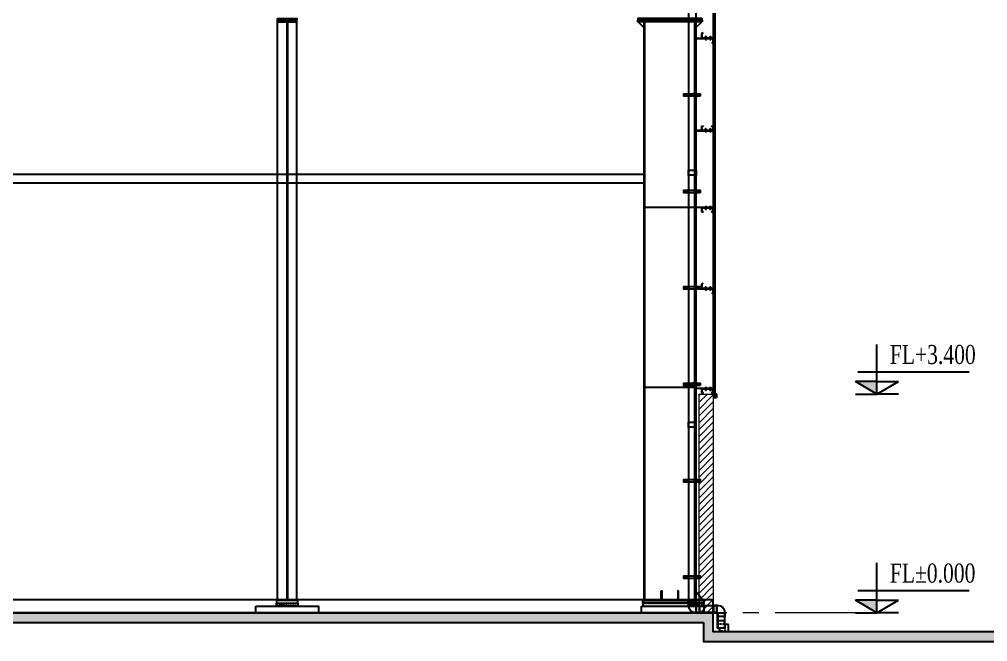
# Model space of a CAD drawing. Header units: inches. Extents: x 315041 to 662841, y -45540 to -35018.
# Drawn here: x 334683 to 334833.6, y -35954.7 to -35858 of the extents above; entities that cross this region are included whole.
import ezdxf

# ---------------------------------------------------------------- set-up
doc = ezdxf.new("R2010")
doc.units = ezdxf.units.IN
doc.header["$MEASUREMENT"] = 0
for name, pattern in [('CENTER', [2, 1.25, -0.25, 0.25, -0.25]), ('CENTER2', [28.575, 19.05, -3.175, 3.175, -3.175]), ('DASHED2', [9.525, 6.35, -3.175]), ('HIDDEN', [0.375, 0.25, -0.125])]:
    doc.linetypes.add(name, pattern=pattern)
for name, color, linetype in [('001-TRUC', 252, 'CENTER'), ('1', 1, 'Continuous'), ('2', 2, 'Continuous'), ('250', 250, 'Continuous'), ('251', 251, 'Continuous'), ('3', 3, 'Continuous'), ('5', 5, 'Continuous'), ('6', 6, 'Continuous'), ('8', 8, 'Continuous'), ('9', 9, 'Continuous'), ('DOWNPOUT', 52, 'Continuous'), ('flashing', 6, 'Continuous'), ('ROOFING', 4, 'Continuous'), ('STRUCTURE', 1, 'Continuous')]:
    doc.layers.add(name, color=color, linetype=linetype)
doc.layers.add('0_HATCH', color=252, linetype='Continuous', lineweight=9)
doc.styles.add('vntimeh.shx', font='vntimeh.shx', dxfattribs={"width": 0.8, "bigfont": 'bigfont.shx'})

# ---------------------------------------------------------------- blocks, each defined once
blk = doc.blocks.new('A$C6A7930B6')
at = {"layer": '2'}
h = blk.add_hatch(dxfattribs=at)
h.set_pattern_fill('ANSI31', color=256, scale=0.125, angle=-90, style=0)
h.set_pattern_definition([(315, (3303.04439, 11524.56439), (0.011048543456, 0.011048543456), [])])
h.paths.add_polyline_path([(1.5, 1.19), (1.5, 0.62), (0.02, 0.62), (0.02, 0.12), (0.13, 0.01), (0.12, 0), (0, 0.12), (0, 0.63), (1.48, 0.63), (1.48, 1.18), (1.37, 1.29), (1.38, 1.3)])
at = {"layer": '251'}
h = blk.add_hatch(color=256, dxfattribs=at)
h.paths.add_polyline_path([(0.31, 0.67), (0.31, 0.67, 0.192582), (0.33, 0.68, 0.192582), (0.35, 0.67)])
h.paths.add_polyline_path([(0.4, 0.67, 0.192582), (0.42, 0.68, 0.192582), (0.44, 0.67)])
h = blk.add_hatch(color=256, dxfattribs=at)
h.paths.add_polyline_path([(0.31, 0.45), (0.31, 0.45, 0.192582), (0.33, 0.46, 0.192582), (0.35, 0.45)])
h.paths.add_polyline_path([(0.4, 0.45, 0.192582), (0.42, 0.46, 0.192582), (0.44, 0.45)])
h = blk.add_hatch(color=256, dxfattribs=at)
h.paths.add_polyline_path([(0.9, 0.67), (0.89, 0.67, 0.192582), (0.92, 0.68, 0.192582), (0.94, 0.67)])
h.paths.add_polyline_path([(0.98, 0.67, 0.192582), (1, 0.68, 0.192582), (1.02, 0.67)])
h = blk.add_hatch(color=256, dxfattribs=at)
h.paths.add_polyline_path([(0.9, 0.45), (0.89, 0.45, 0.192582), (0.92, 0.46, 0.192582), (0.94, 0.45)])
h.paths.add_polyline_path([(0.98, 0.45, 0.192582), (1, 0.46, 0.192582), (1.02, 0.45)])
at = {"layer": '9', "linetype": 'Continuous'}
h = blk.add_hatch(dxfattribs=at)
h.set_pattern_fill('ANSI31', color=250, scale=0.25, angle=-90, style=0)
h.set_pattern_definition([(315, (3302.900187, 11527.014995), (0.02209708691, 0.02209708691), [])])
h.paths.add_polyline_path([(2.29, 0.55), (2.29, 0.62), (0.13, 0.62), (0.13, 0.55)])
at = {"layer": '2'}
blk.add_lwpolyline([(1.5, 1.19), (1.5, 0.62), (0.02, 0.62), (0.02, 0.12), (0.13, 0.01), (0.12, 0), (0, 0.12), (0, 0.63), (1.48, 0.63), (1.48, 1.18), (1.37, 1.29), (1.38, 1.3)], close=True, dxfattribs=at)
at = {"layer": '5', "linetype": 'CENTER2', "ltscale": 0.2}
for p, q in [((0.38, 0.44), (0.38, 0.86)), ((0.96, 0.44), (0.96, 0.86))]:
    blk.add_line(p, q, dxfattribs=at)
at = {"layer": '6'}
blk.add_lwpolyline([(2.29, 0.55), (2.29, 0.62), (0.13, 0.62), (0.13, 0.55), (2.29, 0.55)], dxfattribs=at)
at = {"layer": '8'}
for p, q in [((0.29, 0.68), (0.29, 0.74)), ((0.29, 0.46), (0.29, 0.53)), ((0.44, 0.75), (0.31, 0.75)), ((0.44, 0.67), (0.31, 0.67)), ((0.44, 0.55), (0.31, 0.55)), ((0.44, 0.53), (0.31, 0.53)), ((0.44, 0.45), (0.31, 0.45)), ((0.34, 0.83), (0.33, 0.82)), ((0.33, 0.82), (0.34, 0.82)), ((0.34, 0.77), (0.33, 0.76)), ((0.33, 0.76), (0.33, 0.75)), ((0.33, 0.68), (0.33, 0.74)), ((0.33, 0.68), (0.33, 0.74)), ((0.33, 0.63), (0.33, 0.55)), ((0.33, 0.46), (0.33, 0.53)), ((0.33, 0.46), (0.33, 0.53)), ((0.42, 0.84), (0.34, 0.84)), ((0.34, 0.83), (0.34, 0.84)), ((0.34, 0.83), (0.38, 0.83)), ((0.35, 0.76), (0.42, 0.77)), ((0.43, 0.76), (0.35, 0.76)), ((0.38, 0.84), (0.38, 0.83)), ((0.38, 0.83), (0.38, 0.84)), ((0.42, 0.84), (0.42, 0.83)), ((0.42, 0.83), (0.42, 0.83)), ((0.42, 0.78), (0.43, 0.77)), ((0.42, 0.77), (0.43, 0.76)), ((0.43, 0.77), (0.42, 0.77)), ((0.42, 0.68), (0.42, 0.74)), ((0.42, 0.46), (0.42, 0.53)), ((0.43, 0.76), (0.43, 0.75)), ((0.43, 0.63), (0.43, 0.55)), ((0.46, 0.68), (0.46, 0.74)), ((0.46, 0.46), (0.46, 0.53)), ((0.87, 0.68), (0.87, 0.74)), ((0.87, 0.46), (0.87, 0.53)), ((1.02, 0.75), (0.89, 0.75)), ((1.02, 0.53), (0.89, 0.53)), ((1.02, 0.67), (0.9, 0.67)), ((1.02, 0.55), (0.9, 0.55)), ((1.02, 0.45), (0.9, 0.45)), ((0.92, 0.83), (0.91, 0.82)), ((0.91, 0.82), (0.92, 0.82)), ((0.92, 0.77), (0.91, 0.76)), ((0.91, 0.76), (0.91, 0.75)), ((0.91, 0.63), (0.91, 0.55)), ((1, 0.84), (0.92, 0.84)), ((0.92, 0.83), (0.92, 0.84)), ((0.92, 0.83), (0.96, 0.83)), ((0.92, 0.68), (0.92, 0.74)), ((0.92, 0.68), (0.92, 0.74)), ((0.92, 0.46), (0.92, 0.53)), ((0.92, 0.46), (0.92, 0.53)), ((0.93, 0.76), (1, 0.77)), ((1.01, 0.76), (0.93, 0.76)), ((0.96, 0.84), (0.96, 0.83)), ((0.96, 0.83), (0.96, 0.84)), ((1, 0.84), (1, 0.83)), ((1, 0.83), (1, 0.83)), ((1, 0.78), (1.01, 0.77)), ((1, 0.77), (1.01, 0.76)), ((1.01, 0.77), (1, 0.77)), ((1, 0.68), (1, 0.74)), ((1, 0.46), (1, 0.53)), ((1.01, 0.76), (1.01, 0.75)), ((1.01, 0.63), (1.01, 0.55)), ((1.05, 0.68), (1.05, 0.74)), ((1.05, 0.46), (1.05, 0.53))]:
    blk.add_line(p, q, dxfattribs=at)
for points in [[(0.28, 0.65), (0.28, 0.67), (0.47, 0.67), (0.47, 0.65)], [(0.28, 0.53), (0.28, 0.55), (0.47, 0.55), (0.47, 0.53)], [(0.34, 0.82), (0.33, 0.81), (0.34, 0.8), (0.42, 0.81), (0.43, 0.82), (0.42, 0.83)], [(0.34, 0.8), (0.33, 0.79), (0.34, 0.79), (0.42, 0.8), (0.43, 0.8), (0.42, 0.81)], [(0.34, 0.79), (0.33, 0.78), (0.34, 0.77), (0.42, 0.78), (0.43, 0.79), (0.42, 0.8)], [(0.86, 0.65), (0.86, 0.67), (1.06, 0.67), (1.06, 0.65)], [(0.86, 0.53), (0.86, 0.55), (1.06, 0.55), (1.06, 0.53)], [(0.92, 0.82), (0.91, 0.81), (0.92, 0.8), (1, 0.81), (1.01, 0.82), (1, 0.83)], [(0.92, 0.8), (0.91, 0.79), (0.92, 0.79), (1, 0.8), (1.01, 0.8), (1, 0.81)], [(0.92, 0.79), (0.91, 0.78), (0.92, 0.77), (1, 0.78), (1.01, 0.79), (1, 0.8)]]:
    blk.add_lwpolyline(points, close=True, dxfattribs=at)
for centre, start, end in [((0.31, 0.72), 46.3972, 133.6028), ((0.31, 0.7), 226.3972, 313.6028), ((0.31, 0.5), 46.3972, 133.6028), ((0.31, 0.49), 226.3972, 313.6028), ((0.35, 0.72), 90, 133.6028), ((0.35, 0.7), 226.3972, 270), ((0.35, 0.5), 90, 133.6028), ((0.35, 0.49), 226.3972, 270), ((0.4, 0.72), 46.3972, 90), ((0.4, 0.7), 270, 313.6028), ((0.4, 0.5), 46.3972, 90), ((0.4, 0.49), 270, 313.6028), ((0.44, 0.72), 46.3972, 133.6028), ((0.44, 0.7), 226.3972, 313.6028), ((0.44, 0.5), 46.3972, 133.6028), ((0.44, 0.49), 226.3972, 313.6028), ((0.89, 0.72), 46.3972, 133.6028), ((0.89, 0.7), 226.3972, 313.6028), ((0.89, 0.5), 46.3972, 133.6028), ((0.89, 0.49), 226.3972, 313.6028), ((0.94, 0.72), 90, 133.6028), ((0.94, 0.7), 226.3972, 270), ((0.94, 0.5), 90, 133.6028), ((0.94, 0.49), 226.3972, 270), ((0.98, 0.72), 46.3972, 90), ((0.98, 0.7), 270, 313.6028), ((0.98, 0.5), 46.3972, 90), ((0.98, 0.49), 270, 313.6028), ((1.02, 0.72), 46.3972, 133.6028), ((1.02, 0.7), 226.3972, 313.6028), ((1.02, 0.5), 46.3972, 133.6028), ((1.02, 0.49), 226.3972, 313.6028)]:
    blk.add_arc(centre, 0.0314, start, end, dxfattribs=at)
blk = doc.blocks.new('*U148')
at = {"layer": '251'}
h = blk.add_hatch(color=256, dxfattribs=at)
h.paths.add_polyline_path([(-0.053, -0.04), (-0.053, -0.043, -0.192582), (-0.048, -0.029, -0.192582), (-0.053, -0.014)])
h.paths.add_polyline_path([(-0.053, 0.014, -0.192582), (-0.048, 0.029, -0.192582), (-0.053, 0.043)])
h = blk.add_hatch(color=256, dxfattribs=at)
h.paths.add_polyline_path([(0.067, -0.04), (0.067, -0.043, -0.192582), (0.073, -0.029, -0.192582), (0.067, -0.014)])
h.paths.add_polyline_path([(0.067, 0.014, -0.192582), (0.073, 0.029, -0.192582), (0.067, 0.043)])
at = {"layer": '5', "linetype": 'CENTER2', "ltscale": 0.2}
blk.add_line((-0.077, 0), (0.206, 0), dxfattribs=at)
at = {"layer": '8'}
for p, q in [((-0.053, 0.04), (-0.053, -0.04)), ((-0.048, 0.058), (-0.006, 0.058)), ((-0.048, 0.029), (-0.006, 0.029)), ((0, 0.043), (0, -0.043)), ((0.056, 0.033), (0, 0.033)), ((0.056, -0.066), (0.056, 0.066)), ((0.056, 0.066), (0.067, 0.066)), ((0.067, -0.066), (0.067, 0.066)), ((0.067, 0.04), (0.067, -0.04)), ((0.073, 0.058), (0.115, 0.058)), ((0.073, 0.029), (0.115, 0.029)), ((0.12, 0.043), (0.12, -0.043)), ((0.128, 0.033), (0.12, 0.033)), ((0.132, 0.027), (0.128, 0.033)), ((0.128, 0.033), (0.128, -0.017)), ((0.128, -0.017), (0.132, 0.027)), ((0.138, 0.033), (0.132, 0.027)), ((0.142, 0.027), (0.138, 0.033)), ((0.175, 0.03), (0.172, 0.027)), ((0.18, 0.027), (0.175, 0.03)), ((0.177, -0.027), (0.178, 0)), ((0.18, 0), (0.178, 0)), ((0.178, 0), (0.18, 0)), ((0.18, 0.027), (0.18, -0.027)), ((-0.048, -0.029), (-0.006, -0.029)), ((-0.048, -0.029), (-0.006, -0.029)), ((-0.048, -0.058), (-0.006, -0.058)), ((0.056, -0.033), (0, -0.033)), ((0.056, -0.066), (0.067, -0.066)), ((0.073, -0.029), (0.115, -0.029)), ((0.073, -0.029), (0.115, -0.029)), ((0.073, -0.058), (0.115, -0.058)), ((0.131, -0.033), (0.12, -0.033)), ((0.137, -0.027), (0.131, -0.033)), ((0.171, -0.033), (0.167, -0.027)), ((0.177, -0.027), (0.171, -0.033)), ((0.177, -0.027), (0.18, -0.027))]:
    blk.add_line(p, q, dxfattribs=at)
for points in [[(0.147, -0.027), (0.141, -0.033), (0.137, -0.027), (0.142, 0.027), (0.148, 0.033), (0.152, 0.027)], [(0.157, -0.027), (0.151, -0.033), (0.147, -0.027), (0.152, 0.027), (0.158, 0.033), (0.162, 0.027)], [(0.167, -0.027), (0.161, -0.033), (0.157, -0.027), (0.162, 0.027), (0.168, 0.033), (0.172, 0.027)]]:
    blk.add_lwpolyline(points, close=True, dxfattribs=at)
for centre, start, end in [((-0.032, 0.043), 136.39718, 223.60282), ((-0.032, 0.014), 136.39718, 180), ((-0.021, 0.043), 316.39718, 43.60282), ((-0.021, 0.014), 0, 43.60282), ((0.088, 0.043), 136.39718, 223.60282), ((0.088, 0.014), 136.39718, 180), ((0.099, 0.043), 316.39718, 43.60282), ((0.099, 0.014), 0, 43.60282), ((-0.032, -0.014), 180, 223.60282), ((-0.032, -0.043), 136.39718, 223.60282), ((-0.021, -0.014), 316.39718, 0), ((-0.021, -0.043), 316.39718, 43.60282), ((0.088, -0.014), 180, 223.60282), ((0.088, -0.043), 136.39718, 223.60282), ((0.099, -0.014), 316.39718, 0), ((0.099, -0.043), 316.39718, 43.60282)]:
    blk.add_arc(centre, 0.0209, start, end, dxfattribs=at)
blk = doc.blocks.new('*U149')
at = {"layer": '251'}
h = blk.add_hatch(color=256, dxfattribs=at)
h.paths.add_polyline_path([(-0.053, -0.04), (-0.053, -0.043, -0.192582), (-0.048, -0.029, -0.192582), (-0.053, -0.014)])
h.paths.add_polyline_path([(-0.053, 0.014, -0.192582), (-0.048, 0.029, -0.192582), (-0.053, 0.043)])
h = blk.add_hatch(color=256, dxfattribs=at)
h.paths.add_polyline_path([(0.067, -0.04), (0.067, -0.043, -0.192582), (0.073, -0.029, -0.192582), (0.067, -0.014)])
h.paths.add_polyline_path([(0.067, 0.014, -0.192582), (0.073, 0.029, -0.192582), (0.067, 0.043)])
at = {"layer": '5', "linetype": 'CENTER2', "ltscale": 0.2}
blk.add_line((-0.077, 0), (0.206, 0), dxfattribs=at)
at = {"layer": '8'}
for p, q in [((-0.053, 0.04), (-0.053, -0.04)), ((-0.048, 0.058), (-0.006, 0.058)), ((-0.048, 0.029), (-0.006, 0.029)), ((0, 0.043), (0, -0.043)), ((0.056, 0.033), (0, 0.033)), ((0.056, -0.066), (0.056, 0.066)), ((0.056, 0.066), (0.067, 0.066)), ((0.067, -0.066), (0.067, 0.066)), ((0.067, 0.04), (0.067, -0.04)), ((0.073, 0.058), (0.115, 0.058)), ((0.073, 0.029), (0.115, 0.029)), ((0.12, 0.043), (0.12, -0.043)), ((0.128, 0.033), (0.12, 0.033)), ((0.132, 0.027), (0.128, 0.033)), ((0.128, 0.033), (0.128, -0.017)), ((0.128, -0.017), (0.132, 0.027)), ((0.138, 0.033), (0.132, 0.027)), ((0.142, 0.027), (0.138, 0.033)), ((0.175, 0.03), (0.172, 0.027)), ((0.18, 0.027), (0.175, 0.03)), ((0.177, -0.027), (0.178, 0)), ((0.18, 0), (0.178, 0)), ((0.178, 0), (0.18, 0)), ((0.18, 0.027), (0.18, -0.027)), ((-0.048, -0.029), (-0.006, -0.029)), ((-0.048, -0.029), (-0.006, -0.029)), ((-0.048, -0.058), (-0.006, -0.058)), ((0.056, -0.033), (0, -0.033)), ((0.056, -0.066), (0.067, -0.066)), ((0.073, -0.029), (0.115, -0.029)), ((0.073, -0.029), (0.115, -0.029)), ((0.073, -0.058), (0.115, -0.058)), ((0.131, -0.033), (0.12, -0.033)), ((0.137, -0.027), (0.131, -0.033)), ((0.171, -0.033), (0.167, -0.027)), ((0.177, -0.027), (0.171, -0.033)), ((0.177, -0.027), (0.18, -0.027))]:
    blk.add_line(p, q, dxfattribs=at)
for points in [[(0.147, -0.027), (0.141, -0.033), (0.137, -0.027), (0.142, 0.027), (0.148, 0.033), (0.152, 0.027)], [(0.157, -0.027), (0.151, -0.033), (0.147, -0.027), (0.152, 0.027), (0.158, 0.033), (0.162, 0.027)], [(0.167, -0.027), (0.161, -0.033), (0.157, -0.027), (0.162, 0.027), (0.168, 0.033), (0.172, 0.027)]]:
    blk.add_lwpolyline(points, close=True, dxfattribs=at)
for centre, start, end in [((-0.032, 0.043), 136.39718, 223.60282), ((-0.032, 0.014), 136.39718, 180), ((-0.021, 0.043), 316.39718, 43.60282), ((-0.021, 0.014), 0, 43.60282), ((0.088, 0.043), 136.39718, 223.60282), ((0.088, 0.014), 136.39718, 180), ((0.099, 0.043), 316.39718, 43.60282), ((0.099, 0.014), 0, 43.60282), ((-0.032, -0.014), 180, 223.60282), ((-0.032, -0.043), 136.39718, 223.60282), ((-0.021, -0.014), 316.39718, 0), ((-0.021, -0.043), 316.39718, 43.60282), ((0.088, -0.014), 180, 223.60282), ((0.088, -0.043), 136.39718, 223.60282), ((0.099, -0.014), 316.39718, 0), ((0.099, -0.043), 316.39718, 43.60282)]:
    blk.add_arc(centre, 0.0209, start, end, dxfattribs=at)
blk = doc.blocks.new('A$C174458B3')
at = {"layer": '2'}
blk.add_lwpolyline([(1.33, 0.02), (1.48, 0.02), (1.48, 0.52), (0.02, 0.52), (0.02, 0.02), (0.17, 0.02), (0.17, 0), (0, 0), (0, 0.54), (1.5, 0.54), (1.5, 0), (1.33, 0), (1.33, 0.02)], dxfattribs=at)
at = {"layer": '5'}
blk.add_lwpolyline([(2.29, 0.54), (2.29, 0.61), (0.13, 0.61), (0.13, 0.54), (2.29, 0.54)], dxfattribs=at)
at = {"layer": '251', "color": 147, "xscale": 1.5, "yscale": 1.5, "zscale": 1.5, "rotation": 270}
for name, p in [('*U149', (0.38, 0.61)), ('*U148', (0.96, 0.61))]:
    blk.add_blockref(name, p, dxfattribs=at)
blk = doc.blocks.new('A$C3213453A')
at = {"layer": '2'}
for name, p in [('A$C6A7930B6', (0, 45.28)), ('A$C174458B3', (0, 23.41)), ('A$C6A7930B6', (0, 12.83)), ('A$C174458B3', (0, -0.05))]:
    blk.add_blockref(name, p, dxfattribs=at)
at = {"layer": '2', "xscale": -1, "rotation": 180}
blk.add_blockref('A$C174458B3', (0, 34.49), dxfattribs=at)
blk = doc.blocks.new('cos')
at = {"color": 8}
for p, q in [((0, 0), (0, 7.82)), ((-3, 3.49), (14.52, 3.49)), ((0, 1.99), (-3.39, 1.99)), ((0, 0), (-3.39, 1.99)), ((0, 1.99), (3.39, 1.99)), ((0, 0), (3.39, 1.99))]:
    blk.add_line(p, q, dxfattribs=at)
at = {"color": 4}
for p in [(-3.39, 0), (3.39, 0)]:
    blk.add_line(p, (0, 0), dxfattribs=at)
at = {"color": 8}
blk.add_solid([(0, 0), (-3.39, 1.99), (0, 1.99)], dxfattribs=at)
at = {"layer": '3', "color": 3, "style": 'vntimeh.shx', "width": 0.75}
blk.add_attdef('DSD', (1.32, 4.73), '', height=3, dxfattribs=at)
blk = doc.blocks.new('Short_Self_drilling')
at = {"layer": 'STRUCTURE', "color": 1, "linetype": 'Continuous'}
for p, q in [((6, 2), (-6, 2)), ((5, 4), (-5, 4)), ((-3, 3), (-5, 3)), ((3, 7), (-3, 7)), ((-3, 4), (-3, 7)), ((3, 3), (-3, 3)), ((-2, 3), (-2, 3)), ((6, 0), (0, 0)), ((2, 3), (2, 3)), ((2, -1), (2, 0)), ((3, 4), (3, 7)), ((5, 3), (3, 3)), ((3, -1), (-3, 0)), ((3, -3), (-3, -2)), ((3, -4), (-3, -3)), ((3, -6), (-3, -5)), ((3, -7), (-3, -6)), ((-2, -8), (-3, -8)), ((-2, -1), (-2, -1)), ((-2, -3), (-2, -2)), ((-2, -4), (-2, -4)), ((-2, -6), (-2, -5)), ((-2, -7), (-2, -7)), ((-2, -12), (-2, -8)), ((3, -9), (-1, -8)), ((2, -2), (2, -2)), ((2, -4), (2, -3)), ((2, -5), (2, -5)), ((2, -7), (2, -6)), ((2, -8), (2, -8)), ((2, -12), (2, -9))]:
    blk.add_line(p, q, dxfattribs=at)
blk.add_lwpolyline([(6, 1), (6, 2), (2, 3), (-2, 3), (-6, 2), (-6, 1)], close=True, dxfattribs=at)
for points in [[(-6, 1, -0.088869), (-6, 0), (0, 0)], [(0, 4), (0, 6, 0.338878), (-3, 6), (-3, 4)], [(3, 4), (3, 6, 0.338878), (0, 6), (0, 4)], [(0, -14), (-1, -12, -0.148657), (-1, -11), (-2, -8, -0.815006), (-1, -8, 0.150833), (-1, -9)], [(2, -12), (0, -14, -0.333596), (0, -14), (-2, -12)], [(2, -12), (2, -12, 0.52242), (1, -12), (0, -14)]]:
    blk.add_lwpolyline(points, format="xyb", dxfattribs=at)
for points in [[(3, -1), (2, -2), (-2, -1), (-3, 0), (-2, 0)], [(3, -3), (2, -3), (-2, -2), (-3, -2), (-2, -1), (2, -2), (3, -3)], [(3, -4), (2, -5), (-2, -4), (-3, -3), (-2, -3), (2, -4), (3, -4)], [(3, -6), (2, -6), (-2, -5), (-3, -5), (-2, -4), (2, -5), (3, -6)], [(3, -7), (2, -8), (-2, -7), (-3, -6), (-2, -6), (2, -7), (3, -7)], [(-2, -9), (-2, -8), (-3, -8), (-2, -7), (-2, -8)], [(-1, 0), (2, -1), (3, -1)], [(-1, -8), (2, -8), (3, -9)], [(3, -9), (2, -9), (-1, -9)]]:
    blk.add_lwpolyline(points, dxfattribs=at)
for centre, radius, start, end in [((-5, 3), 0.455, 109.7949, 250.2674), ((-3, 7), 0.429, 90.0311, 180.0311), ((3, 7), 0.429, 0.0311, 90.0311), ((5, 3), 0.435, 279.7276, 80.3347), ((10, 0), 3.74, 162.2963, 182.6103)]:
    blk.add_arc(centre, radius, start, end, dxfattribs=at)
blk = doc.blocks.new('HFR-1')
at = {"layer": 'STRUCTURE', "color": 1, "linetype": 'Continuous'}
for p, q in [((-6, 0), (6, 0)), ((-5, 1), (-3, 1)), ((5, 1), (3, 1)), ((-2, -1), (-3, -2)), ((-3, -2), (3, -1)), ((-3, -2), (3, -2)), ((-3, -2), (-2, -3)), ((-2, -2), (-3, -2)), ((-3, -2), (-2, -2)), ((-3, -3), (3, -3)), ((-3, -3), (-2, -3)), ((-2, -3), (-3, -3)), ((-2, -3), (-3, -4)), ((-3, -4), (3, -4)), ((-3, -4), (3, -4)), ((-3, -4), (-2, -4)), ((-3, -4), (-2, -5)), ((-2, -4), (-3, -4)), ((-3, -5), (3, -5)), ((-3, -5), (-2, -5)), ((-2, -5), (-3, -5)), ((-2, -5), (-3, -6)), ((-3, -6), (3, -6)), ((-3, -7), (3, -6)), ((-3, -6), (-2, -6)), ((-2, -6), (-3, -7)), ((-3, -7), (3, -7)), ((-3, -7), (-2, -7)), ((-3, -7), (-2, -8)), ((-2, -7), (-3, -7)), ((-3, -8), (3, -8)), ((-3, -8), (-2, -8)), ((-2, -8), (-3, -8)), ((-2, -8), (-3, -9)), ((-3, -9), (3, -9)), ((-3, -9), (-2, -9)), ((-3, -9), (3, -9)), ((-3, -9), (-2, -10)), ((-2, -9), (-3, -9)), ((-2, -10), (-3, -11)), ((-3, -10), (2, -10)), ((-3, -10), (-2, -10)), ((-2, -10), (-3, -10)), ((-3, -12), (1, -11)), ((-3, -11), (1, -11)), ((-3, -11), (-2, -11)), ((-2, -11), (-3, -12)), ((-3, -12), (-2, -12)), ((2, -1), (-2, -1)), ((-2, -3), (2, -2)), ((2, -2), (-2, -2)), ((-2, -2), (2, -2)), ((2, -2), (-2, -3)), ((-2, -3), (2, -3)), ((2, -3), (-2, -3)), ((-2, -4), (2, -4)), ((2, -4), (-2, -4)), ((-2, -5), (2, -5)), ((-2, -5), (2, -5)), ((2, -5), (-2, -5)), ((2, -5), (-2, -5)), ((-2, -6), (2, -6)), ((2, -6), (-2, -6)), ((-2, -7), (2, -7)), ((-2, -8), (2, -7)), ((2, -7), (-2, -7)), ((2, -7), (-2, -8)), ((-2, -8), (2, -8)), ((2, -8), (-2, -8)), ((-2, -9), (2, -9)), ((2, -9), (-2, -9)), ((1, -10), (-2, -10)), ((-2, -10), (2, -10)), ((-2, -10), (1, -10)), ((2, -10), (-2, -10)), ((-2, -11), (1, -11)), ((1, -11), (-2, -11)), ((-2, -12), (0, -12)), ((-2, -17), (-2, -12)), ((-2, -17), (-2, -17)), ((-2, -17), (0, -20)), ((-1, -17), (0, -20)), ((0, -19), (1, -17)), ((0, -20), (2, -17)), ((2, -2), (3, -1)), ((3, -1), (2, -1)), ((2, -2), (3, -2)), ((3, -2), (2, -2)), ((3, -3), (2, -2)), ((2, -3), (3, -3)), ((3, -4), (2, -3)), ((2, -4), (3, -4)), ((2, -5), (3, -4)), ((3, -4), (2, -4)), ((2, -5), (3, -5)), ((3, -5), (2, -5)), ((3, -6), (2, -5)), ((2, -6), (3, -6)), ((2, -7), (3, -6)), ((3, -6), (2, -6)), ((2, -7), (3, -7)), ((3, -7), (2, -7)), ((3, -8), (2, -7)), ((2, -8), (3, -8)), ((3, -9), (2, -8)), ((2, -9), (3, -9)), ((2, -10), (3, -9)), ((3, -9), (2, -9)), ((3, -11), (2, -10)), ((2, -10), (2, -10)), ((2, -16), (2, -10)), ((2, -10), (2, -10)), ((2, -10), (3, -10)), ((3, -10), (2, -10)), ((2, -10), (3, -10)), ((2, -11), (2, -11)), ((2, -11), (3, -11)), ((2, -11), (3, -11)), ((2, -11), (3, -11)), ((2, -12), (3, -11)), ((3, -11), (2, -11)), ((2, -11), (2, -11)), ((2, -17), (2, -12)), ((2, -12), (2, -12))]:
    blk.add_line(p, q, dxfattribs=at)
at = {"layer": 'STRUCTURE', "color": 1, "linetype": 'Continuous', "ltscale": 8}
for p in [(-3, 1), (3, 1)]:
    blk.add_line(p, (0, 1), dxfattribs=at)
at = {"layer": 'STRUCTURE', "color": 1, "linetype": 'DASHED2'}
for p in [(-2, 1), (2, 1)]:
    blk.add_line(p, (0, 0), dxfattribs=at)
at = {"layer": 'STRUCTURE', "color": 1, "linetype": 'Continuous', "ltscale": 8}
for centre, start, end in [((-5, 0), 130.41, 194.8062), ((5, 0), 345.1938, 49.59)]:
    blk.add_arc(centre, 0.801, start, end, dxfattribs=at)
at = {"layer": 'STRUCTURE', "color": 1, "linetype": 'Continuous'}
for centre, radius, start, end in [((-7, -9), 9.14, 58.065, 78.8402), ((5, -4), 3.83, 84.2039, 134.3621), ((-2, -17), 0.59, 34.2302, 144.5641), ((-1, -10), 1.93, 296.6041, 355.3922), ((0, -19), 0.331, 231.6348, 305.4287), ((2, -10), 0.444, 15.9762, 172.6971), ((-1, -16), 2.2, 324.0048, 357.8268)]:
    blk.add_arc(centre, radius, start, end, dxfattribs=at)
blk = doc.blocks.new('D90-90')
at = {"layer": 'ROOFING', "color": 254}
for p, q in [((-297059, -76253), (-297059, -76308)), ((-296910, -76158), (-296964, -76158)), ((-296910, -76257), (-296961, -76257)), ((-296961, -76257), (-296961, -76308)), ((-296910, -76158), (-296910, -76257)), ((-297059, -76308), (-296961, -76308))]:
    blk.add_line(p, q, dxfattribs=at)
at = {"layer": 'ROOFING', "color": 254, "linetype": 'HIDDEN'}
for p, q in [((-297057, -76253), (-297057, -76308)), ((-296963, -76258), (-297057, -76258)), ((-296910, -76161), (-296964, -76161)), ((-296910, -76255), (-296963, -76255)), ((-296963, -76255), (-296963, -76308)), ((-296960, -76255), (-296960, -76161))]:
    blk.add_line(p, q, dxfattribs=at)
at = {"layer": 'ROOFING', "color": 254}
blk.add_arc((-296964, -76253), 95, 90, 180, dxfattribs=at)
at = {"layer": 'ROOFING', "color": 254, "linetype": 'HIDDEN'}
blk.add_arc((-296964, -76253), 92.8, 90, 180, dxfattribs=at)
blk = doc.blocks.new('ống xối 111')
h = blk.add_hatch()
h.set_pattern_fill('ANSI31', color=1, scale=0.15, style=0)
h.set_pattern_definition([(45, (315045.45221, -35694.688858), (-0.013258252147, 0.013258252147), [])])
edge = h.paths.add_edge_path()
edge.add_line((325475.47, -36864.83), (325475.07, -36864.83))
edge.add_line((325475.07, -36864.83), (325475.07, -36865.23))
edge.add_arc((325475.07, -36865.2), 0.03, 270, 360)
edge.add_line((325475.1, -36865.2), (325475.1, -36864.86))
edge.add_line((325475.1, -36864.86), (325475.44, -36864.86))
edge.add_arc((325475.44, -36864.83), 0.03, 270, 360)
h = blk.add_hatch()
h.set_pattern_fill('ANSI31', color=1, scale=0.15, style=0)
h.set_pattern_definition([(45, (315045.45221, -35709.688858), (-0.013258252147, 0.013258252147), [])])
edge = h.paths.add_edge_path()
edge.add_line((325475.47, -36879.83), (325475.07, -36879.83))
edge.add_line((325475.07, -36879.83), (325475.07, -36880.23))
edge.add_arc((325475.07, -36880.2), 0.03, 270, 360)
edge.add_line((325475.1, -36880.2), (325475.1, -36879.86))
edge.add_line((325475.1, -36879.86), (325475.44, -36879.86))
edge.add_arc((325475.44, -36879.83), 0.03, 270, 360)
h = blk.add_hatch()
h.set_pattern_fill('ANSI31', color=1, scale=0.15, style=0)
h.set_pattern_definition([(45, (315045.45221, -35724.688858), (-0.013258252147, 0.013258252147), [])])
edge = h.paths.add_edge_path()
edge.add_line((325475.47, -36894.83), (325475.07, -36894.83))
edge.add_line((325475.07, -36894.83), (325475.07, -36895.23))
edge.add_arc((325475.07, -36895.2), 0.03, 270, 360)
edge.add_line((325475.1, -36895.2), (325475.1, -36894.86))
edge.add_line((325475.1, -36894.86), (325475.44, -36894.86))
edge.add_arc((325475.44, -36894.83), 0.03, 270, 360)
h = blk.add_hatch()
h.set_pattern_fill('ANSI31', color=1, scale=0.15, style=0)
h.set_pattern_definition([(45, (315045.45221, -35739.688858), (-0.013258252147, 0.013258252147), [])])
edge = h.paths.add_edge_path()
edge.add_line((325475.47, -36909.83), (325475.07, -36909.83))
edge.add_line((325475.07, -36909.83), (325475.07, -36910.23))
edge.add_arc((325475.07, -36910.2), 0.03, 270, 360)
edge.add_line((325475.1, -36910.2), (325475.1, -36909.86))
edge.add_line((325475.1, -36909.86), (325475.44, -36909.86))
edge.add_arc((325475.44, -36909.83), 0.03, 270, 360)
h = blk.add_hatch()
h.set_pattern_fill('ANSI31', color=1, scale=0.15, style=0)
h.set_pattern_definition([(45, (315045.45221, -35754.688858), (-0.013258252147, 0.013258252147), [])])
edge = h.paths.add_edge_path()
edge.add_line((325475.47, -36924.83), (325475.07, -36924.83))
edge.add_line((325475.07, -36924.83), (325475.07, -36925.23))
edge.add_arc((325475.07, -36925.2), 0.03, 270, 360)
edge.add_line((325475.1, -36925.2), (325475.1, -36924.86))
edge.add_line((325475.1, -36924.86), (325475.44, -36924.86))
edge.add_arc((325475.44, -36924.83), 0.03, 270, 360)
h = blk.add_hatch()
h.set_pattern_fill('ANSI31', color=1, scale=0.15, style=0)
h.set_pattern_definition([(45, (315045.45221, -35769.688858), (-0.013258252147, 0.013258252147), [])])
edge = h.paths.add_edge_path()
edge.add_line((325475.47, -36939.83), (325475.07, -36939.83))
edge.add_line((325475.07, -36939.83), (325475.07, -36940.23))
edge.add_arc((325475.07, -36940.2), 0.03, 270, 360)
edge.add_line((325475.1, -36940.2), (325475.1, -36939.86))
edge.add_line((325475.1, -36939.86), (325475.44, -36939.86))
edge.add_arc((325475.44, -36939.83), 0.03, 270, 360)
at = {"color": 2}
for points in [[(325474.34, -36865.23), (325476.84, -36865.23), (325476.84, -36864.83), (325474.34, -36864.83)], [(325474.34, -36880.23), (325476.84, -36880.23), (325476.84, -36879.83), (325474.34, -36879.83)], [(325474.34, -36895.23), (325476.84, -36895.23), (325476.84, -36894.83), (325474.34, -36894.83)], [(325474.34, -36910.23), (325476.84, -36910.23), (325476.84, -36909.83), (325474.34, -36909.83)], [(325474.34, -36925.23), (325476.84, -36925.23), (325476.84, -36924.83), (325474.34, -36924.83)], [(325474.34, -36940.23), (325476.84, -36940.23), (325476.84, -36939.83), (325474.34, -36939.83)]]:
    blk.add_lwpolyline(points, close=True, dxfattribs=at)
at = {"color": 1}
for points in [[(325475.47, -36864.83), (325475.07, -36864.83), (325475.07, -36865.23), (325475.07, -36865.23, 0.414214), (325475.1, -36865.2), (325475.1, -36864.86), (325475.44, -36864.86, 0.414214), (325475.47, -36864.83)], [(325475.47, -36879.83), (325475.07, -36879.83), (325475.07, -36880.23), (325475.07, -36880.23, 0.414214), (325475.1, -36880.2), (325475.1, -36879.86), (325475.44, -36879.86, 0.414214), (325475.47, -36879.83)], [(325475.47, -36894.83), (325475.07, -36894.83), (325475.07, -36895.23), (325475.07, -36895.23, 0.414214), (325475.1, -36895.2), (325475.1, -36894.86), (325475.44, -36894.86, 0.414214), (325475.47, -36894.83)], [(325475.47, -36909.83), (325475.07, -36909.83), (325475.07, -36910.23), (325475.07, -36910.23, 0.414214), (325475.1, -36910.2), (325475.1, -36909.86), (325475.44, -36909.86, 0.414214), (325475.47, -36909.83)], [(325475.47, -36924.83), (325475.07, -36924.83), (325475.07, -36925.23), (325475.07, -36925.23, 0.414214), (325475.1, -36925.2), (325475.1, -36924.86), (325475.44, -36924.86, 0.414214), (325475.47, -36924.83)], [(325475.47, -36939.83), (325475.07, -36939.83), (325475.07, -36940.23), (325475.07, -36940.23, 0.414214), (325475.1, -36940.2), (325475.1, -36939.86), (325475.44, -36939.86, 0.414214), (325475.47, -36939.83)]]:
    blk.add_lwpolyline(points, format="xyb", close=True, dxfattribs=at)
at = {"layer": 'DOWNPOUT', "color": 1, "true_color": 0xfa051e}
for p, q in [((325474.57, -36865.03), (325474.82, -36865.03)), ((325474.7, -36864.9), (325474.7, -36865.14)), ((325476.26, -36865.03), (325476.51, -36865.03)), ((325476.39, -36864.9), (325476.39, -36865.14)), ((325474.57, -36880.03), (325474.82, -36880.03)), ((325474.7, -36879.9), (325474.7, -36880.14)), ((325476.26, -36880.03), (325476.51, -36880.03)), ((325476.39, -36879.9), (325476.39, -36880.14)), ((325474.57, -36895.03), (325474.82, -36895.03)), ((325474.7, -36894.9), (325474.7, -36895.14)), ((325476.26, -36895.03), (325476.51, -36895.03)), ((325476.39, -36894.9), (325476.39, -36895.14)), ((325474.57, -36910.03), (325474.82, -36910.03)), ((325474.7, -36909.9), (325474.7, -36910.14)), ((325476.26, -36910.03), (325476.51, -36910.03)), ((325476.39, -36909.9), (325476.39, -36910.14)), ((325474.57, -36925.03), (325474.82, -36925.03)), ((325474.7, -36924.9), (325474.7, -36925.14)), ((325476.26, -36925.03), (325476.51, -36925.03)), ((325476.39, -36924.9), (325476.39, -36925.14)), ((325474.57, -36940.03), (325474.82, -36940.03)), ((325474.7, -36939.9), (325474.7, -36940.14)), ((325476.26, -36940.03), (325476.51, -36940.03)), ((325476.39, -36939.9), (325476.39, -36940.14))]:
    blk.add_line(p, q, dxfattribs=at)
at = {"layer": 'DOWNPOUT', "color": 222}
for points in [[(325476.1, -36877.49), (325476.1, -36838.37), (325476.13, -36838.27), (325476.13, -36837.49), (325474.96, -36837.49), (325474.96, -36838.27), (325475, -36838.37), (325475, -36877.49)], [(325476.1, -36916.7), (325476.1, -36877.58), (325476.13, -36877.48), (325476.13, -36876.7), (325474.96, -36876.7), (325474.96, -36877.48), (325475, -36877.58), (325475, -36916.7)], [(325476.1, -36944.31), (325476.1, -36916.79), (325476.14, -36916.69), (325476.14, -36915.91), (325474.97, -36915.91), (325474.97, -36916.69), (325475, -36916.79), (325475, -36944.31)], [(325471.61, -36945.55), (325470.51, -36945.55), (325470.51, -36947.97), (325471.61, -36947.97)], [(325471.8, -36945.51), (325474.95, -36945.51), (325474.95, -36944.41), (325471.8, -36944.41)]]:
    blk.add_lwpolyline(points, close=True, dxfattribs=at)
for points in [[(325476.06, -36877.49), (325476.06, -36838.38), (325476.1, -36838.28), (325476.1, -36837.51)], [(325476.06, -36916.7), (325476.06, -36877.59), (325476.1, -36877.49), (325476.1, -36876.72)], [(325475.04, -36944.31), (325475.04, -36916.81), (325475, -36916.7), (325475, -36915.93)], [(325476.07, -36944.31), (325476.07, -36916.81), (325476.1, -36916.7), (325476.1, -36915.93)], [(325470.55, -36945.55), (325470.55, -36947.97)], [(325471.58, -36945.55), (325471.58, -36947.97)], [(325474.95, -36944.44), (325471.8, -36944.44)], [(325474.95, -36945.47), (325471.8, -36945.47)]]:
    blk.add_lwpolyline(points, dxfattribs=at)
at = {"layer": 'DOWNPOUT', "color": 1, "true_color": 0xfa051e}
for points in [[(325474.54, -36865.23), (325476.65, -36865.23), (325476.65, -36864.83), (325474.54, -36864.83)], [(325474.54, -36880.23), (325476.65, -36880.23), (325476.65, -36879.83), (325474.54, -36879.83)], [(325474.54, -36895.23), (325476.65, -36895.23), (325476.65, -36894.83), (325474.54, -36894.83)], [(325474.54, -36910.23), (325476.65, -36910.23), (325476.65, -36909.83), (325474.54, -36909.83)], [(325474.54, -36925.23), (325476.65, -36925.23), (325476.65, -36924.83), (325474.54, -36924.83)], [(325474.54, -36940.23), (325476.65, -36940.23), (325476.65, -36939.83), (325474.54, -36939.83)]]:
    blk.add_lwpolyline(points, close=True, dxfattribs=at)
for centre, radius in [((325474.7, -36865.03), 0.09), ((325474.7, -36865.03), 0.06), ((325476.39, -36865.03), 0.09), ((325476.39, -36865.03), 0.06), ((325474.7, -36880.03), 0.09), ((325474.7, -36880.03), 0.06), ((325476.39, -36880.03), 0.09), ((325476.39, -36880.03), 0.06), ((325474.7, -36895.03), 0.09), ((325474.7, -36895.03), 0.06), ((325476.39, -36895.03), 0.09), ((325476.39, -36895.03), 0.06), ((325474.7, -36910.03), 0.09), ((325474.7, -36910.03), 0.06), ((325476.39, -36910.03), 0.09), ((325476.39, -36910.03), 0.06), ((325474.7, -36925.03), 0.09), ((325474.7, -36925.03), 0.06), ((325476.39, -36925.03), 0.09), ((325476.39, -36925.03), 0.06), ((325474.7, -36940.03), 0.09), ((325474.7, -36940.03), 0.06), ((325476.39, -36940.03), 0.09), ((325476.39, -36940.03), 0.06)]:
    blk.add_circle(centre, radius, dxfattribs=at)
at = {"layer": 'DOWNPOUT', "color": 222, "xscale": 0.01178788050310686, "yscale": 0.01178788050310686, "zscale": 0.01178788050310686, "rotation": 180}
blk.add_blockref('D90-90', (321974.43, -37843.29), dxfattribs=at)
at = {"layer": 'DOWNPOUT', "color": 222, "xscale": 0.01178788050310686, "yscale": 0.01178788050310686, "zscale": 0.01178788050310686}
blk.add_blockref('D90-90', (328972.18, -36046.64), dxfattribs=at)

msp = doc.modelspace()

# ---------------------------------------------------------------- hatches: boundary and pattern name
h = msp.add_hatch()
h.set_pattern_fill('AR-CONC', color=8, scale=0.25, style=0)
h.set_pattern_definition([(130, (658217.2835, 2775.74), (-1.7931504565, -0.1568803375), [0.1875, -2.0625]), (185, (658217.2835, 2775.74), (0.346878334, 1.880480334), [0.15, -1.65]), (79.5486, (658217.1341, 2775.727), (-1.446273454, 1.723598855), [0.159350475, -1.75285528]), (133.8158, (658217.2835, 2776.24), (-2.668102622, -0.413797536), [0.28125, -3.09375]), (83.3644, (658217.0612, 2776.2055), (-2.336656764, 2.435294677), [0.23902572, -2.6292825]), (188.8158, (658217.2835, 2776.24), (-2.336654863, 2.435296502), [0.225, -2.475]), (159, (658217.0335, 2776.115), (-1.49226763, -1.0065472267), [0.1875, -2.0625]), (214, (658217.0335, 2776.115), (-0.60828833, 1.812875113), [0.15, -1.65]), (108.5486, (658216.9092, 2776.0311), (-2.100556571, 0.806326242), [0.159350475, -1.75285528]), (142.5, (658217.28355, 2775.74), (-0.0303996383, 0.8322346346), [0, -1.63, 0, -1.675, 0, -1.65625]), (172.5, (658217.28355, 2775.74), (-0.6576738436, 0.9860292797), [0, -0.955, 0, -1.5925, 0, -0.63125]), (212.5, (658217.84105, 2775.74), (-1.3345560904, -0.0563871793), [0, -0.625, 0, -1.95, 0, -2.5875]), (222.5, (658218.091, 2775.74), (-1.4579654234, 0.250262456), [0, -0.8125, 0, -1.295, 0, -1.8375])])
h.paths.add_polyline_path([(334789.4403, -35951.7317), (334789.4403, -35954.7317), (334790.9403, -35954.7317), (334943.1113, -35954.7317), (334943.1113, -35953.2317), (334790.9403, -35953.2317), (334790.9403, -35950.2317), (334789.4403, -35950.2317), (334658.4399, -35950.2317), (334658.4399, -35951.7317)])
at = {"layer": '0_HATCH'}
h = msp.add_hatch(dxfattribs=at)
h.set_pattern_fill('ANSI31', color=256, scale=6)
h.set_pattern_definition([(45, (328194.6922, -28690.0911), (-0.530330086, 0.530330086), [])])
h.paths.add_polyline_path([(334790.9403, -35916.2317), (334788.7403, -35916.2317), (334788.7403, -35950.2317), (334790.9403, -35950.2317)])
at = {"layer": '2'}
h = msp.add_hatch(dxfattribs=at)
h.set_pattern_fill('AR-CONC', color=9, scale=0.05)
h.set_pattern_definition([(50, (334257.8975, -35360.93985), (0.35863009, -0.03137607), [0.0375, -0.4125]), (355, (334257.8975, -35360.93985), (-0.06937567, 0.37609607), [0.03, -0.33]), (100.451444, (334257.92737, -35360.94247), (0.28925442, 0.34472), [0.0318701, -0.35057106]), (46.1842, (334257.8975, -35360.83985), (0.53362067, -0.08275964), [0.05625, -0.61875]), (96.635635, (334257.94196, -35360.84675), (0.46733097, 0.4870593), [0.04780517, -0.52585688]), (351.18416, (334257.8975, -35360.83985), (0.46733097, 0.4870593), [0.045, -0.495]), (21, (334257.9475, -35360.86485), (0.29845353, -0.20130945), [0.0375, -0.4125]), (326, (334257.9475, -35360.86485), (0.12165767, 0.36257502), [0.03, -0.33]), (71.451445, (334257.97236, -35360.88163), (0.42011119, 0.16126558), [0.0318701, -0.35057106]), (37.5, (334257.89749, -35360.93985), (0.006079928, 0.166446927), [0, -0.326, 0, -0.335, 0, -0.33125]), (7.5, (334257.89749, -35360.93985), (0.13153477, 0.197205856), [0, -0.191, 0, -0.3185, 0, -0.12625]), (327.5, (334257.78599, -35360.93985), (0.266911218, -0.011277436), [0, -0.125, 0, -0.39, 0, -0.5175]), (317.5, (334257.73599, -35360.93985), (0.291593085, 0.05005249), [0, -0.1625, 0, -0.259, 0, -0.3675])])
h.paths.add_polyline_path([(334723.0399, -35948.7317), (334726.3399, -35948.7317), (334726.3399, -35949.2317), (334723.0399, -35949.2317)])
h = msp.add_hatch(dxfattribs=at)
h.set_pattern_fill('AR-CONC', color=9, scale=0.05)
h.set_pattern_definition([(50, (334065.34705, -35360.93985), (0.35863009, -0.03137607), [0.0375, -0.4125]), (355, (334065.34705, -35360.93985), (-0.06937567, 0.37609607), [0.03, -0.33]), (100.451444, (334065.37693, -35360.94247), (0.28925442, 0.34472), [0.0318701, -0.35057106]), (46.1842, (334065.34705, -35360.83985), (0.53362067, -0.08275964), [0.05625, -0.61875]), (96.635635, (334065.3915, -35360.84675), (0.46733097, 0.4870593), [0.04780517, -0.52585688]), (351.184164, (334065.34705, -35360.83985), (0.46733097, 0.4870593), [0.045, -0.495]), (21, (334065.39705, -35360.86485), (0.29845353, -0.201309445), [0.0375, -0.4125]), (326, (334065.39705, -35360.86485), (0.12165767, 0.36257502), [0.03, -0.33]), (71.451445, (334065.42192, -35360.88163), (0.42011119, 0.16126558), [0.0318701, -0.35057106]), (37.5, (334065.34705, -35360.93985), (0.006079928, 0.166446927), [0, -0.326, 0, -0.335, 0, -0.33125]), (7.5, (334065.34705, -35360.93985), (0.13153477, 0.197205856), [0, -0.191, 0, -0.3185, 0, -0.12625]), (327.5, (334065.23555, -35360.93985), (0.266911218, -0.011277436), [0, -0.125, 0, -0.39, 0, -0.5175]), (317.5, (334065.18555, -35360.93985), (0.291593085, 0.05005249), [0, -0.1625, 0, -0.259, 0, -0.3675])])
h.paths.add_polyline_path([(334789.4903, -35948.7317), (334779.9903, -35948.7317), (334779.9903, -35949.2317), (334789.4903, -35949.2317)])

# ---------------------------------------------------------------- linework, layer by layer
at = {"color": 8}
for points in [[(334790.9403, -35948.2317), (334658.4399, -35948.2317), (334658.4399, -35950.2317), (334790.9403, -35950.2317)], [(334789.4403, -35951.7317), (334789.4403, -35954.7317), (334790.9403, -35954.7317), (334943.1113, -35954.7317), (334943.1113, -35953.2317), (334790.9403, -35953.2317), (334790.9403, -35950.2317), (334789.4403, -35950.2317), (334658.4399, -35950.2317), (334658.4399, -35951.7317)]]:
    msp.add_lwpolyline(points, close=True, dxfattribs=at)
at = {"layer": '001-TRUC', "lineweight": 0, "ltscale": 10}
msp.add_line((334813.0381, -35950.2317), (334473.4595, -35950.2317), dxfattribs=at)
msp.add_line((334813.0381, -35950.2317), (334473.4595, -35950.2317), dxfattribs=at)
at = {"layer": '0_HATCH'}
msp.add_lwpolyline([(334790.9403, -35950.2317), (334788.7403, -35950.2317), (334788.7403, -35916.2317), (334790.9403, -35916.2317)], close=True, dxfattribs=at)
at = {"layer": '1'}
msp.add_line((334788.0703, -35887.2309), (334780.3103, -35887.2309), dxfattribs=at)
at = {"layer": '2', "color": 9}
for p, q in [((334723.1899, -35948.3317), (334723.1899, -35857.8317)), ((334726.1899, -35948.3317), (334726.1899, -35857.8317)), ((334780.1903, -35859.2817), (334779.2403, -35858.3317)), ((334780.1903, -35859.2817), (334779.2403, -35858.3317)), ((334780.1903, -35948.3317), (334780.1903, -35858.3317)), ((334780.3103, -35948.3317), (334780.3103, -35858.3317)), ((334788.0703, -35948.3317), (334788.0703, -35858.3317)), ((334788.1903, -35948.3317), (334788.1903, -35858.3317)), ((334788.1903, -35859.2817), (334789.1403, -35858.3317)), ((334788.1903, -35859.2817), (334789.1403, -35858.3317)), ((334788.0703, -35915.2293), (334780.3103, -35915.2293)), ((334788.1903, -35946.8317), (334789.4403, -35948.3317))]:
    msp.add_line(p, q, dxfattribs=at)
at = {"layer": '2', "color": 128, "ltscale": 0.015}
msp.add_line((334788.9563, -35920.7317), (334788.9403, -35920.7317), dxfattribs=at)
at = {"layer": '2'}
for q in [(334788.1903, -35947.0817), (334789.4403, -35948.3317)]:
    msp.add_line((334788.1903, -35948.3317), q, dxfattribs=at)
at = {"layer": '2', "color": 9}
for points in [[(334723.1899, -35857.8317), (334726.1899, -35857.8317), (334726.1899, -35858.0817), (334723.1899, -35858.0817)], [(334723.1899, -35858.3317), (334726.1899, -35858.3317), (334726.1899, -35858.0817), (334723.1899, -35858.0817)], [(334724.7299, -35948.3317), (334724.6499, -35948.3317), (334724.6499, -35858.3317), (334724.7299, -35858.3317)], [(334789.1903, -35857.8317), (334779.1903, -35857.8317), (334779.1903, -35858.0817), (334789.1903, -35858.0817)], [(334789.1903, -35857.8317), (334779.1903, -35857.8317), (334779.1903, -35858.0817), (334789.1903, -35858.0817)], [(334789.1903, -35858.3317), (334779.1903, -35858.3317), (334779.1903, -35858.0817), (334789.1903, -35858.0817)], [(334789.1903, -35858.3317), (334779.1903, -35858.3317), (334779.1903, -35858.0817), (334789.1903, -35858.0817)], [(334658.4899, -35883.3667), (334724.6499, -35883.3667), (334724.6499, -35882.0967), (334658.4899, -35882.0967)], [(334724.7299, -35883.3667), (334780.1903, -35883.3667), (334780.1903, -35882.0967), (334724.7299, -35882.0967)], [(334782.8403, -35946.8317), (334782.9403, -35946.8317), (334782.9403, -35948.3317), (334782.8403, -35948.3317)], [(334785.5403, -35946.8317), (334785.4403, -35946.8317), (334785.4403, -35948.3317), (334785.5403, -35948.3317)], [(334723.0399, -35948.7317), (334726.3399, -35948.7317), (334726.3399, -35948.3317), (334723.0399, -35948.3317)], [(334723.0399, -35948.7317), (334726.3399, -35948.7317), (334726.3399, -35949.2317), (334723.0399, -35949.2317)], [(334789.4903, -35948.7317), (334779.9903, -35948.7317), (334779.9903, -35948.3317), (334789.4903, -35948.3317)], [(334789.4903, -35948.7317), (334779.9903, -35948.7317), (334779.9903, -35949.2317), (334789.4903, -35949.2317)], [(334719.823, -35949.2317), (334729.5568, -35949.2317), (334729.5568, -35950.2317), (334719.823, -35950.2317)], [(334779.7565, -35949.2317), (334789.4903, -35949.2317), (334789.4903, -35950.2317), (334779.7565, -35950.2317)]]:
    msp.add_lwpolyline(points, close=True, dxfattribs=at)
at = {"layer": '3'}
for points in [[(334790.9403, -35916.1867), (334791.2403, -35916.1867), (334791.2403, -35655.2317), (334790.9403, -35655.2317)], [(334790.9503, -35916.1767), (334791.2303, -35916.1767), (334791.2303, -35655.2417), (334790.9503, -35655.2417)]]:
    msp.add_lwpolyline(points, close=True, dxfattribs=at)
at = {"layer": 'flashing'}
msp.add_lwpolyline([(334790.9404, -35915.4281), (334790.9403, -35916.2317), (334791.4335, -35916.2774), (334791.4335, -35916.7532), (334791.1535, -35916.7532), (334791.1535, -35916.5515), (334791.1435, -35916.5515), (334791.1435, -35916.7632), (334791.4435, -35916.7632), (334791.4435, -35916.2682), (334790.9504, -35916.2225), (334790.9504, -35915.4281), (334790.9403, -35915.4281)], dxfattribs=at)

# ---------------------------------------------------------------- block references
at = {"color": 2, "xscale": -1}
msp.add_blockref('ống xối 111', (660263.2151, 995.3109), dxfattribs=at)
at = {"color": 1, "extrusion": (0, 0, -1), "xscale": 0.009599999980949122, "yscale": 0.009599999990314245, "zscale": -0.009599999999999996, "rotation": 89.96887248681936}
msp.add_blockref('Short_Self_drilling', (-334790.9504, -35915.7943), dxfattribs=at)
at = {"color": 8, "xscale": 0.005968394878019792, "yscale": 0.005968394892988726, "zscale": 0.005968394874592687, "rotation": 269.8538142557742}
msp.add_blockref('HFR-1', (334790.9505, -35915.6631), dxfattribs=at)
at = {"layer": '2', "color": 9, "xscale": -1.200000000011642, "yscale": 1.200000000011642, "zscale": 1.2}
msp.add_blockref('A$C3213453A', (334790.9403, -35915.9717), dxfattribs=at)
at = {"layer": '250'}
ref = msp.add_blockref('cos', (334816.3876, -35916.2317), dxfattribs=dict(at, xscale=0.98876953125, yscale=0.98876953125, zscale=0.98876953125))
ref.add_attrib('DSD', 'FL+3.400', (334818.3799, -35911.5561), dxfattribs={"layer": '3', "color": 3, "height": 2.96631, "style": 'vntimeh.shx', "width": 0.75})
ref = msp.add_blockref('cos', (334816.3876, -35950.2317), dxfattribs=dict(at, xscale=0.98876953125, yscale=0.98876953125, zscale=0.98876953125))
ref.add_attrib('DSD', 'FL%%p0.000', (334818.3799, -35945.5561), dxfattribs={"layer": '3', "color": 3, "height": 2.96631, "style": 'vntimeh.shx', "width": 0.75})
at = {"layer": 'DOWNPOUT', "color": 222, "xscale": -0.01178788056131452, "yscale": 0.01178788050310686, "zscale": 0.01178788050310686, "rotation": 180}
msp.add_blockref('D90-90', (338293.2706, -36850.9594), dxfattribs=at)

doc.saveas('drawing.dxf')
